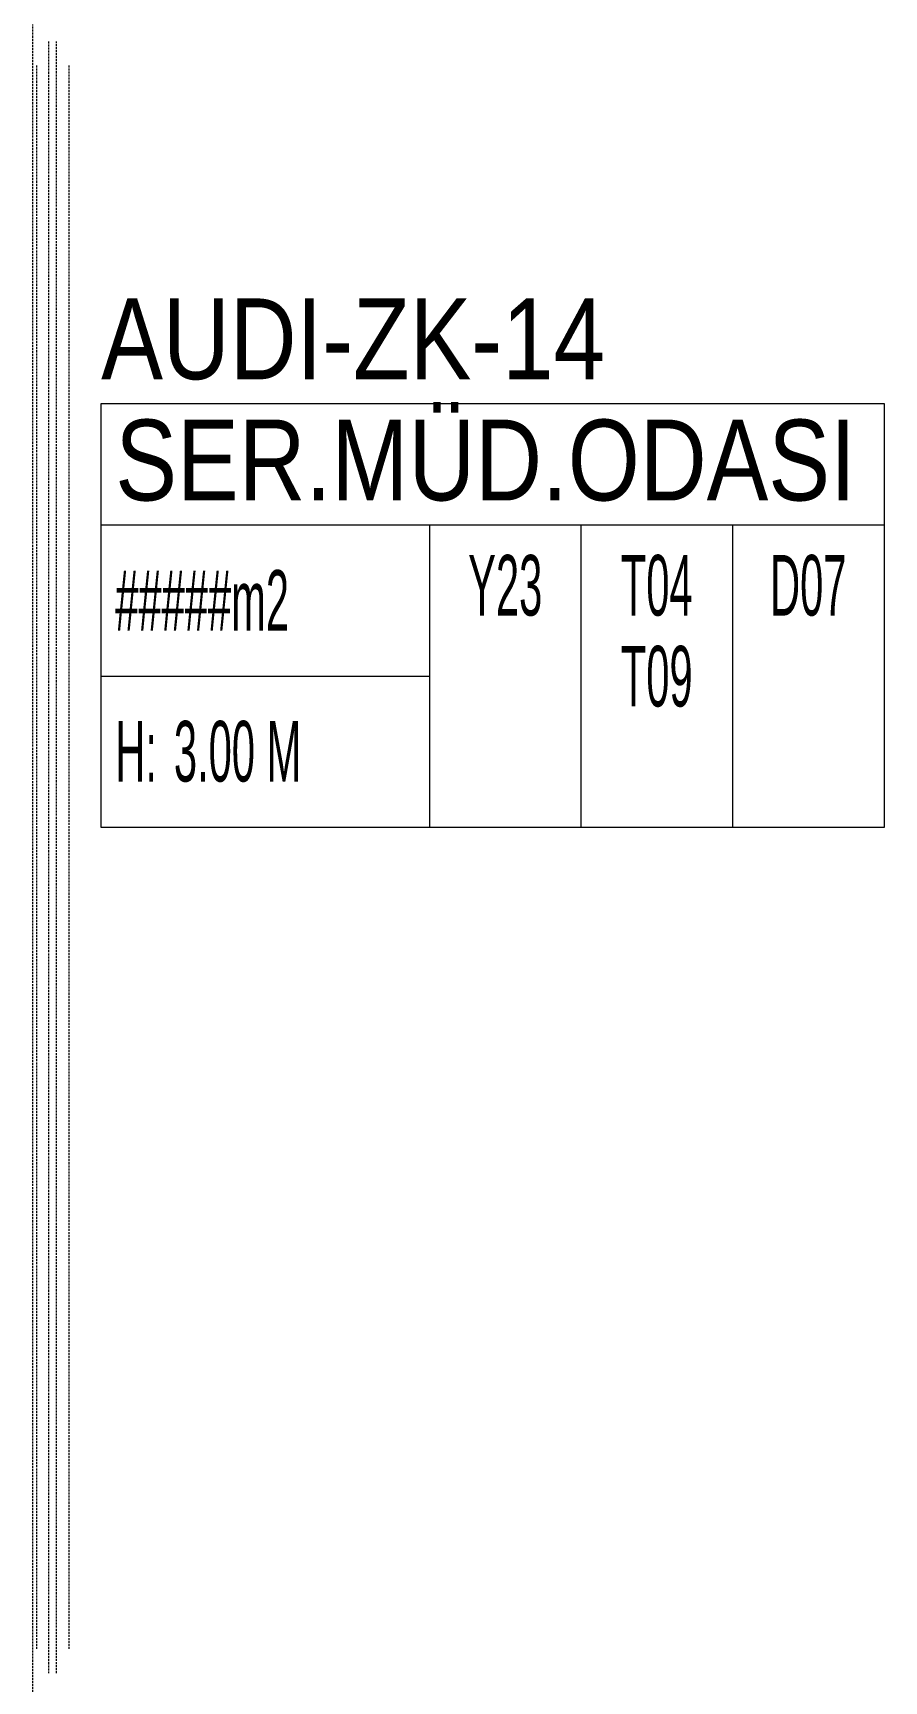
# Model space of a CAD drawing. Extents: x -1457 to 23780, y -2071 to 4205.
# Drawn here: x 3280.5 to 3385.8, y 2538 to 2742 of the extents above; entities that cross this region are included whole.
import ezdxf
from ezdxf.enums import TextEntityAlignment as Align

# ---------------------------------------------------------------- set-up
doc = ezdxf.new("R2010")
doc.units = 0
doc.header["$MEASUREMENT"] = 0
doc.linetypes.add('HIDDEN', pattern=[0.375, 0.25, -0.125])
doc.layers.get('0').update_dxf_attribs({"color": 9, "lineweight": 9})
doc.layers.add('M-TEFRIS2-015', color=129, linetype='Continuous', lineweight=9)
doc.styles.add('Arial', font='arial.ttf', dxfattribs={"height": 2.5})
doc.styles.add('MuuM_TEXT-STANDART', font='ARIALN.TTF')

# ---------------------------------------------------------------- blocks, each defined once
blk = doc.blocks.new('0_roomno2')
blk.add_lwpolyline([(19.375, -10.5), (0, -10.5), (0, 0), (19.375, 0)], close=True)
for points in [[(0, -3), (19.375, -3)], [(8.125, -3), (8.125, -10.5)], [(11.875, -3), (11.875, -10.5)], [(15.625, -3), (15.625, -10.5)], [(0, -6.75), (8.125, -6.75)]]:
    blk.add_lwpolyline(points)
at = {"style": 'MuuM_TEXT-STANDART', "width": 0.6}
blk.add_text('H:', height=1.5, dxfattribs=at).set_placement((0.35, -8.608), align=Align.MIDDLE_LEFT)
at = {"style": 'Arial'}
blk.add_attdef('ODANO', (0, 1.17), '', height=2, dxfattribs=at)
blk.add_attdef('MEKANADI', text='', height=2, dxfattribs=at).set_placement((0.35, -3), align=Align.BOTTOM_LEFT)
at = {"style": 'MuuM_TEXT-STANDART', "width": 0.6}
for tag, p in [('YER01', (10, -4.5)), ('TAVAN01', (13.75, -4.5)), ('DUVAR01', (17.5, -4.5)), ('YER02', (10, -6.75)), ('TAVAN02', (13.75, -6.75)), ('DUVAR02', (17.5, -6.75)), ('YER03', (10, -9)), ('TAVAN03', (13.75, -9)), ('DUVAR03', (17.5, -9))]:
    blk.add_attdef(tag, text='', height=1.5, dxfattribs=at).set_placement(p, align=Align.MIDDLE_CENTER)
for tag, p in [('M2', (0.35, -4.875)), ('TEMIZTAVANYUKSEKLIGI', (1.8, -8.608))]:
    blk.add_attdef(tag, text='', height=1.5, dxfattribs=at).set_placement(p, align=Align.MIDDLE_LEFT)

msp = doc.modelspace()

# ---------------------------------------------------------------- linework, layer by layer
at = {"layer": 'M-TEFRIS2-015', "linetype": 'HIDDEN', "lineweight": 0}
msp.add_line((3280.5, 2447), (3280.5, 2743), dxfattribs=at)
for points in [[(3282.42, 2740.92), (3282.42, 2538.96)], [(3283.42, 2538.96), (3283.42, 2740.92)], [(3280.92, 2737.93), (3280.92, 2541.95)], [(3284.92, 2737.93), (3284.92, 2541.96)]]:
    msp.add_lwpolyline(points, dxfattribs=at)

# ---------------------------------------------------------------- block references
ref = msp.add_blockref('0_roomno2', (3288.94, 2696.1), dxfattribs=dict(at, xscale=5, yscale=5, zscale=5))
ref.add_attrib('ODANO', 'AUDI-ZK-14', dxfattribs={"layer": '0', "height": 10, "style": 'MuuM_TEXT-STANDART'}).set_placement((3288.94, 2696.1), align=Align.BOTTOM_LEFT)
ref.add_attrib('MEKANADI', 'SER.MÜD.ODASI', dxfattribs={"layer": '0', "height": 10, "style": 'MuuM_TEXT-STANDART'}).set_placement((3290.69, 2681.1), align=Align.BOTTOM_LEFT)
ref.add_attrib('M2', '#####m2', dxfattribs={"layer": '0', "height": 7.5, "style": 'MuuM_TEXT-STANDART', "width": 0.6}).set_placement((3290.69, 2671.72), align=Align.MIDDLE_LEFT)
ref.add_attrib('TEMIZTAVANYUKSEKLIGI', '3.00 M', dxfattribs={"layer": '0', "height": 7.5, "style": 'MuuM_TEXT-STANDART', "width": 0.6}).set_placement((3297.94, 2653.06), align=Align.MIDDLE_LEFT)
ref.add_attrib('YER01', 'Y23', dxfattribs={"layer": '0', "height": 7.5, "style": 'MuuM_TEXT-STANDART', "width": 0.6}).set_placement((3338.94, 2673.6), align=Align.MIDDLE_CENTER)
ref.add_attrib('TAVAN01', 'T04', dxfattribs={"layer": '0', "height": 7.5, "style": 'MuuM_TEXT-STANDART', "width": 0.6}).set_placement((3357.69, 2673.6), align=Align.MIDDLE_CENTER)
ref.add_attrib('DUVAR01', 'D07', dxfattribs={"layer": '0', "height": 7.5, "style": 'MuuM_TEXT-STANDART', "width": 0.6}).set_placement((3376.44, 2673.6), align=Align.MIDDLE_CENTER)
ref.add_attrib('TAVAN02', 'T09', dxfattribs={"layer": '0', "height": 7.5, "style": 'MuuM_TEXT-STANDART', "width": 0.6}).set_placement((3357.69, 2662.35), align=Align.MIDDLE_CENTER)

doc.saveas('drawing.dxf')
